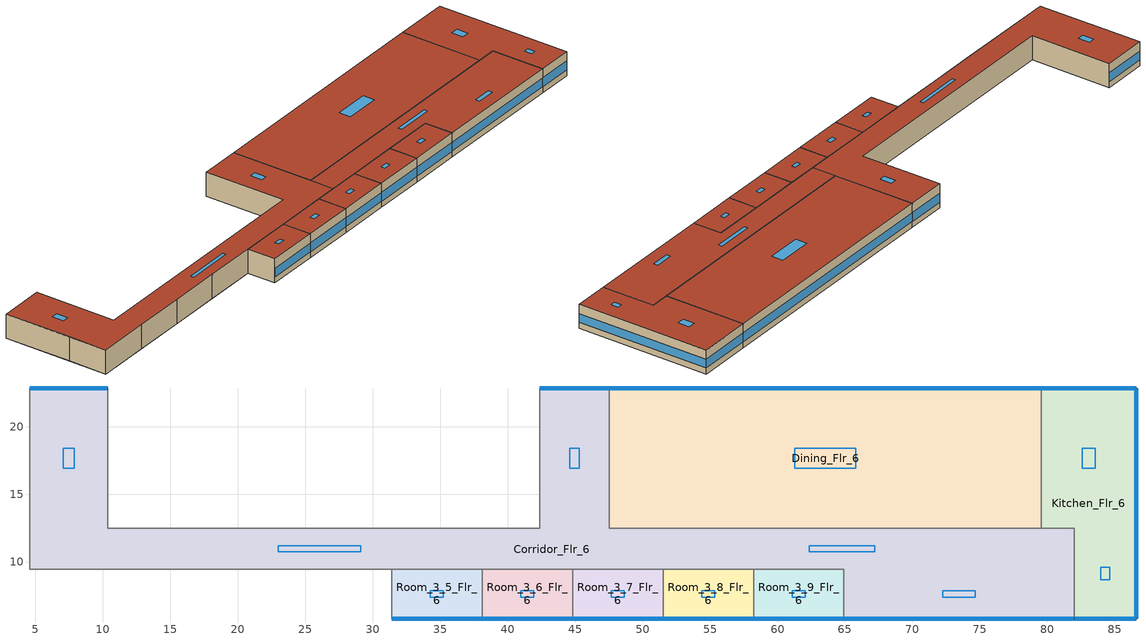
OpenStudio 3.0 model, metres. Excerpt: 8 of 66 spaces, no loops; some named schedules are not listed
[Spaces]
Corridor_Flr_6
 floor adiabatic (BTAP-Int-Wall): 47.55,22.86 47.55,12.5 81.99,12.5 81.99,5.79 64.92,5.79 64.92,9.45 4.57,9.45 4.57,22.86 10.36,22.86 10.36,12.5 42.37,12.5 42.37,22.86 z16.15
 wall outside: 64.92,5.79 81.99,5.79 / 47.55,22.86 42.37,22.86 / 10.36,22.86 4.57,22.86 z16.15:19.2
 wall to Room_1_Flr_6: 4.57,14.33 4.57,9.45 z16.15:19.2
 wall to Kitchen_Flr_6: 81.99,5.79 81.99,12.5 79.55,12.5 z16.15:19.2
 wall to Banquet_Flr_6: 42.37,22.86 42.37,12.5 10.36,12.5 10.36,22.86 z16.15:19.2
 wall to Dining_Flr_6: 79.55,12.5 47.55,12.5 47.55,22.86 z16.15:19.2
 wall to Room_3_1_Flr_6: 4.57,9.45 11.28,9.45 z16.15:19.2
 wall to Room_3_9_Flr_6: 58.22,9.45 64.92,9.45 64.92,5.79 z16.15:19.2
 wall to Room_2_Flr_6: 4.57,22.86 4.57,14.33 z16.15:19.2
 wall to Room_3_4_Flr_6: 24.69,9.45 31.4,9.45 z16.15:19.2
 wall to Room_3_2_Flr_6: 11.28,9.45 17.98,9.45 z16.15:19.2
 wall to Room_3_3_Flr_6: 17.98,9.45 24.69,9.45 z16.15:19.2
 wall to Room_3_8_Flr_6: 51.51,9.45 58.22,9.45 z16.15:19.2
 wall to Room_3_5_Flr_6: 31.4,9.45 38.1,9.45 z16.15:19.2
 wall to Room_3_6_Flr_6: 38.1,9.45 44.81,9.45 z16.15:19.2
 wall to Room_3_7_Flr_6: 44.81,9.45 51.51,9.45 z16.15:19.2
 window (BTAP-Ext-FixedWindow:U=0.190 SHGC=0.600): 64.95,5.79 81.97,5.79 / 10.34,22.86 4.6,22.86 / 47.52,22.86 42.39,22.86 z16.91:18.04
 roof outside: 81.99,5.79 81.99,12.5 47.55,12.5 47.55,9.45 64.92,9.45 64.92,5.79 z19.2; 47.55,9.45 47.55,22.86 42.37,22.86 42.37,12.5 10.36,12.5 10.36,22.86 4.57,22.86 4.57,9.45 z19.2
 skylight (BTAP-Ext-Skylights:U=0.190 SHGC=0.600): 29.1,11.19 23.02,11.19 23.02,10.76 29.1,10.76 z19.2; 45.32,18.41 44.59,18.41 44.59,16.95 45.32,16.95 z19.2; 7.88,18.41 7.06,18.41 7.06,16.95 7.88,16.95 z19.2; 74.66,7.88 72.25,7.88 72.25,7.36 74.66,7.36 z19.2; 67.21,11.19 62.33,11.19 62.33,10.76 67.21,10.76 z19.2
Dining_Flr_6
 floor adiabatic (BTAP-Int-Wall): 79.55,22.86 79.55,12.5 47.55,12.5 47.55,22.86 z16.15
 wall outside: 79.55,22.86 47.55,22.86 z16.15:19.2
 wall to Kitchen_Flr_6: 79.55,12.5 79.55,22.86 z16.15:19.2
 window (BTAP-Ext-FixedWindow:U=0.190 SHGC=0.600): 79.53,22.86 47.57,22.86 z16.91:18.03
 roof outside: 79.55,12.5 79.55,22.86 47.55,22.86 47.55,12.5 z19.2
 skylight (BTAP-Ext-Skylights:U=0.190 SHGC=0.600): 65.81,16.95 65.81,18.41 61.29,18.41 61.29,16.95 z19.2
Kitchen_Flr_6
 floor adiabatic (BTAP-Int-Wall): 86.56,22.86 86.56,5.79 81.99,5.79 81.99,12.5 79.55,12.5 79.55,22.86 z16.15
 wall outside: 81.99,5.79 86.56,5.79 86.56,22.86 79.55,22.86 z16.15:19.2
 window (BTAP-Ext-FixedWindow:U=0.190 SHGC=0.600): 82.02,5.79 86.54,5.79 z16.91:18.05; 86.56,5.82 86.56,22.83 / 86.54,22.86 79.58,22.86 z16.91:18.04
 roof outside: 86.56,5.79 86.56,22.86 79.55,22.86 79.55,12.5 81.99,12.5 81.99,5.79 z19.2
 skylight (BTAP-Ext-Skylights:U=0.190 SHGC=0.600): 84.6,9.62 83.95,9.62 83.95,8.67 84.6,8.67 z19.2; 83.55,18.41 82.56,18.41 82.56,16.95 83.55,16.95 z19.2
Room_3_5_Flr_6
 floor adiabatic (BTAP-Int-Wall): 38.1,9.45 38.1,5.79 31.4,5.79 31.4,9.45 z16.15
 wall outside: 31.4,5.79 38.1,5.79 z16.15:19.2
 wall to Room_3_4_Flr_6: 31.4,9.45 31.4,5.79 z16.15:19.2
 wall to Room_3_6_Flr_6: 38.1,5.79 38.1,9.45 z16.15:19.2
 window (BTAP-Ext-FixedWindow:U=0.190 SHGC=0.600): 31.42,5.79 38.08,5.79 z16.91:18.04
 roof outside: 38.1,5.79 38.1,9.45 31.4,9.45 31.4,5.79 z19.2
 skylight (BTAP-Ext-Skylights:U=0.190 SHGC=0.600): 35.22,7.36 35.22,7.88 34.27,7.88 34.27,7.36 z19.2
Room_3_6_Flr_6
 floor adiabatic (BTAP-Int-Wall): 44.81,9.45 44.81,5.79 38.1,5.79 38.1,9.45 z16.15
 wall outside: 38.1,5.79 44.81,5.79 z16.15:19.2
 wall to Room_3_7_Flr_6: 44.81,5.79 44.81,9.45 z16.15:19.2
 window (BTAP-Ext-FixedWindow:U=0.190 SHGC=0.600): 38.13,5.79 44.78,5.79 z16.91:18.04
 roof outside: 44.81,5.79 44.81,9.45 38.1,9.45 38.1,5.79 z19.2
 skylight (BTAP-Ext-Skylights:U=0.190 SHGC=0.600): 41.93,7.36 41.93,7.88 40.98,7.88 40.98,7.36 z19.2
Room_3_7_Flr_6
 floor adiabatic (BTAP-Int-Wall): 51.51,9.45 51.51,5.79 44.81,5.79 44.81,9.45 z16.15
 wall outside: 44.81,5.79 51.51,5.79 z16.15:19.2
 wall to Room_3_8_Flr_6: 51.51,5.79 51.51,9.45 z16.15:19.2
 window (BTAP-Ext-FixedWindow:U=0.190 SHGC=0.600): 44.83,5.79 51.49,5.79 z16.91:18.04
 roof outside: 51.51,5.79 51.51,9.45 44.81,9.45 44.81,5.79 z19.2
 skylight (BTAP-Ext-Skylights:U=0.190 SHGC=0.600): 48.64,7.36 48.64,7.88 47.69,7.88 47.69,7.36 z19.2
Room_3_8_Flr_6
 floor adiabatic (BTAP-Int-Wall): 58.22,9.45 58.22,5.79 51.51,5.79 51.51,9.45 z16.15
 wall outside: 51.51,5.79 58.22,5.79 z16.15:19.2
 wall to Room_3_9_Flr_6: 58.22,5.79 58.22,9.45 z16.15:19.2
 window (BTAP-Ext-FixedWindow:U=0.190 SHGC=0.600): 51.54,5.79 58.19,5.79 z16.91:18.04
 roof outside: 58.22,5.79 58.22,9.45 51.51,9.45 51.51,5.79 z19.2
 skylight (BTAP-Ext-Skylights:U=0.190 SHGC=0.600): 55.34,7.36 55.34,7.88 54.39,7.88 54.39,7.36 z19.2
Room_3_9_Flr_6
 floor adiabatic (BTAP-Int-Wall): 64.92,9.45 64.92,5.79 58.22,5.79 58.22,9.45 z16.15
 wall outside: 58.22,5.79 64.92,5.79 z16.15:19.2
 window (BTAP-Ext-FixedWindow:U=0.190 SHGC=0.600): 58.25,5.79 64.9,5.79 z16.91:18.04
 roof outside: 64.92,5.79 64.92,9.45 58.22,9.45 58.22,5.79 z19.2
 skylight (BTAP-Ext-Skylights:U=0.190 SHGC=0.600): 62.04,7.36 62.04,7.88 61.1,7.88 61.1,7.36 z19.2
[Site]
Ottawa=Macdonald-Cartier Intl AP_ON_CAN: Latitude {deg}=45.317; Longitude {deg}=-75.667; Time Zone {hr}=-5; Elevation {m}=114.9; Terrain=City
[Building]
LargeHotel: North Axis {deg}=0; Default Construction Set=BTAP-Mass at hdd = 4500.0; Standards Number of Stories=7; Standards Number of Above Ground Stories=6; Standards Template=NECB2017; Standards Building Type=LargeHotel
[Site:WaterMainsTemperature]
Calculation Method=Correlation; Annual Average Outdoor Air Temperature {C}=6.83333; Maximum Difference In Monthly Average Outdoor Air Temperatures {deltaC}=31.2
[Site:GroundTemperature:BuildingSurface]
19.527, 19.502, 19.536, 19.598, 20.002, 21.64, 22.225, 22.375, 21.449, 20.121, 19.802, 19.633
[SizingPeriod:DesignDay] Barometric Pressure {Pa}=99952; Sky Clearness=0; Rain Indicator=0; Snow Indicator=0; Day of Month=21; Daylight Saving Time Indicator=0; Humidity Indicating Type=Wetbulb; Dry-Bulb Temperature Range Modifier Type=DefaultMultipliers
Name | Maximum Dry-Bulb Temperature {C} | Daily Dry-Bulb Temperature Range {deltaC} | Humidity Indicating Conditions at Maximum Dry-Bulb | Wind Speed {m/s} | Wind Direction {deg} | Month | Day Type | Solar Model Indicator | ASHRAE Taub | ASHRAE Taud
Ottawa=Macdonald-Cartier Intl Ann Clg .4% Condns DB=>MWB | 30.6 | 10.1 | 21.8 | 4.6 | 220 | 7 | SummerDesignDay | ASHRAETau | 0.417 | 2.264
Ottawa=Macdonald-Cartier Intl Ann Htg 99.6% Condns DB | -24.2 | 0 | -24.2 | 3.5 | 290 | 1 | WinterDesignDay | ASHRAEClearSky
[Material:NoMass] Roughness=Smooth; Thermal Absorptance=0.9; Solar Absorptance=0.7
Name | Thermal Resistance {m2-K/W} | Visible Absorptance
Typical Carpet Pad; Typical Carpet Pad 1 | 0.21648 | 0.8
Typical Insulation 1 | 5.20402 | 0.7
Typical Insulation 2 | 3.77764 | 0.7
Typical Insulation 3 | 6.41024 | 0.7
Typical Carpet Pad 2 | 1.25503 | 0.8
Typical Carpet Pad 3; Typical Carpet Pad 4 | 3.45515 | 0.8
Typical Insulation 4 | 0.526298 | 0.7
Typical Insulation 5 | 0.526316 | 0.7
[Material]
Name | Roughness | Thickness {m} | Conductivity {W/m-K} | Density {kg/m3} | Specific Heat {J/kg-K} | Thermal Absorptance | Solar Absorptance | Visible Absorptance
G05 25mm wood | MediumSmooth | 0.0254 | 0.15 | 608 | 1630 | 0.9 | 0.5 | 0.5
100mm Normalweight concrete floor 1 | MediumSmooth | 0.1016 | 2.31 | 2322 | 832
G01 13mm gypsum board 1 | Smooth | 0.0127 | 0.16 | 800 | 1090 | 0.9 | 0.7 | 0.5
4 in. Normalweight Concrete Floor 1 | MediumRough | 0.1016 | 2.31 | 2322 | 832 | 0.9 | 0.7 | 0.7
1IN Stucco 1 | Smooth | 0.0253 | 0.6918 | 1858 | 837 | 0.9 | 0.7 | 0.92
8IN CONCRETE HW RefBldg 1 | Rough | 0.2032 | 1.311 | 2240 | 836.8 | 0.9 | 0.7 | 0.7
1/2IN Gypsum 1 | Smooth | 0.0127 | 0.16 | 784.9 | 830 | 0.9 | 0.4 | 0.4
Metal Roof Surface 1; F08 Metal surface 1 | Smooth | 0.0008 | 45.28 | 7824 | 500 | 0.9 | 0.7 | 0.7
6 in. Normalweight Concrete Floor 1; 6 in. Normalweight Concrete Floor 2; 6 in. Normalweight Concrete Floor 3 | MediumRough | 0.1524 | 2.31 | 2322 | 832 | 0.9 | 0.7 | 0.7
[Construction]
BTAP-Int-Partition; BTAP-Int-Door: G05 25mm wood
BTAP-Int-Floor: 100mm Normalweight concrete floor 1, Typical Carpet Pad
BTAP-Int-Wall: G01 13mm gypsum board 1, G01 13mm gypsum board 1
BTAP-Int-Ceiling: Typical Carpet Pad, 100mm Normalweight concrete floor 1
BTAP-Int-Window: SimpleGlazing
BTAP-Ext-Floor-Mass:U-0.183: Typical Insulation 1, 4 in. Normalweight Concrete Floor 1, Typical Carpet Pad 1
BTAP-Ext-Wall-Mass:U-0.247: 1IN Stucco 1, 8IN CONCRETE HW RefBldg 1, Typical Insulation 2, 1/2IN Gypsum 1
BTAP-Ext-Roof-Metal:U-0.156: Metal Roof Surface 1, Typical Insulation 3
BTAP-Grnd-Floor-Mass:U-0.757: 6 in. Normalweight Concrete Floor 1, Typical Carpet Pad 2
BTAP-Grnd-Wall-Mass:U-0.284: 6 in. Normalweight Concrete Floor 2, Typical Carpet Pad 3
BTAP-Grnd-Roof-Mass:U-0.284: 6 in. Normalweight Concrete Floor 3, Typical Carpet Pad 4
BTAP-Ext-FixedWindow:U=0.190 SHGC=0.600; BTAP-Ext-GlassDoors:U=0.190 SHGC=0.600; BTAP-Ext-Skylights:U=0.190 SHGC=0.600; BTAP-Ext-DaylightDomes:U=0.190 SHGC=0.600; BTAP-Ext-DaylightDiffuser:U=0.190 SHGC=0.600: SimpleGlazing:U=0.190 SHGC=0.600
BTAP-Ext-Door:U-1.9: F08 Metal surface 1, Typical Insulation 4
BTAP-Ext-OverHeadDoor:U-1.9: Typical Insulation 5
[DefaultConstructionSet]
BTAP-Mass at hdd = 4500.0: Default Exterior Surface Constructions=BTAP-Mass at hdd = 4500.0; Default Interior Surface Constructions=Default Surface Constructions 2; Default Ground Contact Surface Constructions=BTAP-Mass at hdd = 4500.0 1; Default Exterior SubSurface Constructions=BTAP-Mass at hdd = 4500.0; Default Interior SubSurface Constructions=Default Sub Surface Constructions 2; Interior Partition Construction=BTAP-Int-Partition
[DefaultSurfaceConstructions]
Name | Floor Construction | Wall Construction | Roof Ceiling Construction
Default Surface Constructions 2 | BTAP-Int-Floor | BTAP-Int-Wall | BTAP-Int-Ceiling
BTAP-Mass at hdd = 4500.0 | BTAP-Ext-Floor-Mass:U-0.183 | BTAP-Ext-Wall-Mass:U-0.247 | BTAP-Ext-Roof-Metal:U-0.156
BTAP-Mass at hdd = 4500.0 1 | BTAP-Grnd-Floor-Mass:U-0.757 | BTAP-Grnd-Wall-Mass:U-0.284 | BTAP-Grnd-Roof-Mass:U-0.284
[DefaultSubSurfaceConstructions]
Name | Fixed Window Construction | Operable Window Construction | Door Construction | Glass Door Construction | Overhead Door Construction | Skylight Construction | Tubular Daylight Dome Construction | Tubular Daylight Diffuser Construction
Default Sub Surface Constructions 2 | BTAP-Int-Window | BTAP-Int-Window | BTAP-Int-Door
BTAP-Mass at hdd = 4500.0 | BTAP-Ext-FixedWindow:U=0.190 SHGC=0.600 | BTAP-Ext-FixedWindow:U=0.190 SHGC=0.600 | BTAP-Ext-Door:U-1.9 | BTAP-Ext-GlassDoors:U=0.190 SHGC=0.600 | BTAP-Ext-OverHeadDoor:U-1.9 | BTAP-Ext-Skylights:U=0.190 SHGC=0.600 | BTAP-Ext-DaylightDomes:U=0.190 SHGC=0.600 | BTAP-Ext-DaylightDiffuser:U=0.190 SHGC=0.600
[WindowMaterial:SimpleGlazingSystem] Solar Heat Gain Coefficient=0.6; Visible Transmittance=0.21
Name | U-Factor {W/m2-K}
SimpleGlazing | 2.2
SimpleGlazing:U=0.190 SHGC=0.600 | 1.9
[Space] Building Story=Building Story 4
Name | Space Type | Thermal Zone | Part of Total Floor Area
Kitchen_Flr_6 | Space Function Food preparation area | ALL_ST=Food preparation area_FL=Building Story 4_SCH=B | Yes
Corridor_Flr_6 | Space Function Corridor/Transition area other-sch-F | WILD_ST=Corridor/Transition area other-sch-E_FL=Building Story 4_SCH=F | Yes
Dining_Flr_6 | Space Function Dining area - other | ALL_ST=Dining area - other_FL=Building Story 4_SCH=B | Yes
Room_3_5_Flr_6 | Space Function Guest room | DU_BT=Space Function_ST=Guest room_FL=Building Story 4_SCHF 2
Room_3_6_Flr_6 | Space Function Guest room | DU_BT=Space Function_ST=Guest room_FL=Building Story 4_SCHF 9
Room_3_7_Flr_6 | Space Function Guest room | DU_BT=Space Function_ST=Guest room_FL=Building Story 4_SCHF 10
Room_3_8_Flr_6 | Space Function Guest room | DU_BT=Space Function_ST=Guest room_FL=Building Story 4_SCHF 6
Room_3_9_Flr_6 | Space Function Guest room | DU_BT=Space Function_ST=Guest room_FL=Building Story 4_SCHF 4
[BuildingStory]
Building Story 4: Nominal Z Coordinate {m}=16.152
[SpaceType] Standards Building Type=Space Function
Name | Default Schedule Set | Design Specification Outdoor Air Object | Standards Space Type
Space Function Dining area - other | Space Function Dining area - other Schedule Set | Space Function Dining area - other Ventilation | Dining area - other
Space Function Food preparation area | Space Function Food preparation area Schedule Set | Space Function Food preparation area Ventilation | Food preparation area
Space Function Guest room | Space Function Guest room Schedule Set | Space Function Guest room Ventilation | Guest room
Space Function Corridor/Transition area other-sch-F | Space Function Corridor/Transition area other-sch-F Schedule Set | Space Function Corridor/Transition area other-sch-F Ventilation | Corridor/Transition area other-sch-F
[People:Definition] Number of People Calculation Method=People/Area; Fraction Radiant=0.3
Name | People per Space Floor Area {person/m2}
Space Function Dining area - other People Definition | 0.100036
Space Function Food preparation area People Definition | 0.0500182
Space Function Guest room People Definition | 0.0400145
Space Function Corridor/Transition area other-sch-F People Definition | 0.0100036
[People] Work Efficiency Schedule=Work Efficiency Schedule; Clothing Insulation Schedule=Clothing Schedule; Air Velocity Schedule=Air Velocity Schedule; Multiplier=1
Name | People Definition | Space or SpaceType
Space Function Dining area - other People | Space Function Dining area - other People Definition | Space Function Dining area - other
Space Function Food preparation area People | Space Function Food preparation area People Definition | Space Function Food preparation area
Space Function Guest room People | Space Function Guest room People Definition | Space Function Guest room
Space Function Corridor/Transition area other-sch-F People | Space Function Corridor/Transition area other-sch-F People Definition | Space Function Corridor/Transition area other-sch-F
[Lights:Definition] Design Level Calculation Method=Watts/Area; Fraction Radiant=0.5; Fraction Visible=0.2
Name | Watts per Space Floor Area {W/m2}
Space Function Dining area - other Lights Definition | 6.79994
Space Function Food preparation area Lights Definition | 11.3999
Space Function Guest room Lights Definition | 8.29993
Space Function Corridor/Transition area other-sch-F Lights Definition | 7.10258
[Lights] Fraction Replaceable=1
Name | Lights Definition | Space or SpaceType
Space Function Dining area - other Lights | Space Function Dining area - other Lights Definition | Space Function Dining area - other
Space Function Food preparation area Lights | Space Function Food preparation area Lights Definition | Space Function Food preparation area
Space Function Guest room Lights | Space Function Guest room Lights Definition | Space Function Guest room
Space Function Corridor/Transition area other-sch-F Lights | Space Function Corridor/Transition area other-sch-F Lights Definition | Space Function Corridor/Transition area other-sch-F
[DesignSpecification:OutdoorAir] Outdoor Air Method=Sum
Name | Outdoor Air Flow per Person {m3/s-person} | Outdoor Air Flow per Floor Area {m3/s-m2}
Space Function Dining area - other Ventilation | 0.0266603 | 0.0009144
Space Function Food preparation area Ventilation | 0.0152345 | 0.0006096
Space Function Guest room Ventilation | 0.00634769 | 0.0003048
Space Function Corridor/Transition area other-sch-F Ventilation |  | 0.0003048
[DefaultScheduleSet] People Activity Level Schedule=NECB-Activity; Infiltration Schedule=Always On
Name | Number of People Schedule | Lighting Schedule | Electric Equipment Schedule
Space Function Dining area - other Schedule Set | NECB-B-Occupancy | NECB-B-Lighting | NECB-B-Electric-Equipment
Space Function Food preparation area Schedule Set | NECB-B-Occupancy | NECB-B-Occupancy-NECB-B-Lighting-0.0-0.0-0.67-Light Ruleset | NECB-B-Electric-Equipment
Space Function Guest room Schedule Set; Space Function Corridor/Transition area other-sch-F Schedule Set | NECB-F-Occupancy | NECB-F-Lighting | NECB-F-Electric-Equipment
[ThermostatSetpoint:DualSetpoint]
Name | Heating Setpoint Temperature Schedule | Cooling Setpoint Temperature Schedule
Space Function Guest room Thermostat 120; Space Function Guest room Thermostat 141; Space Function Guest room Thermostat 155; Space Function Guest room Thermostat 158; Space Function Guest room Thermostat 159; Space Function Corridor/Transition area other-sch-F Thermostat 2 | NECB-F-Thermostat Setpoint-Heating | NECB-F-Thermostat Setpoint-Cooling
Space Function Dining area - other Thermostat 5; Space Function Food preparation area Thermostat 3 | NECB-B-Thermostat Setpoint-Heating | NECB-B-Thermostat Setpoint-Cooling
[ElectricEquipment:Definition] Design Level Calculation Method=Watts/Area; Fraction Radiant=0.5
Name | Watts per Space Floor Area {W/m2}
Space Function Dining area - other Elec Equip Definition | 1.00036
Space Function Food preparation area Elec Equip Definition | 10.0036
Space Function Guest room Elec Equip Definition | 2.50091
[ElectricEquipment]
Name | Electric Equipment Definition | Space or SpaceType
Space Function Dining area - other Elec Equip | Space Function Dining area - other Elec Equip Definition | Space Function Dining area - other
Space Function Food preparation area Elec Equip | Space Function Food preparation area Elec Equip Definition | Space Function Food preparation area
Space Function Guest room Elec Equip | Space Function Guest room Elec Equip Definition | Space Function Guest room
[SpaceInfiltration:DesignFlowRate] Design Flow Rate Calculation Method=Flow/ExteriorArea
Name | Space or SpaceType | Schedule | Flow per Exterior Surface Area {m3/s-m2} | Constant Term Coefficient | Temperature Term Coefficient | Velocity Term Coefficient | Velocity Squared Term Coefficient
Corridor_Flr_6 Infiltration | Corridor_Flr_6 | Always On Discrete | 0.00025 | 0 | 0 | 0.224 | 0
Dining_Flr_6 Infiltration | Dining_Flr_6 | Always On Discrete | 0.00025 | 0 | 0 | 0.224 | 0
Kitchen_Flr_6 Infiltration | Kitchen_Flr_6 | Always On Discrete | 0.00025 | 0 | 0 | 0.224 | 0
Room_3_5_Flr_6 Infiltration | Room_3_5_Flr_6 | Always On Discrete | 0.00025 | 0 | 0 | 0.224 | 0
Room_3_6_Flr_6 Infiltration | Room_3_6_Flr_6 | Always On Discrete | 0.00025 | 0 | 0 | 0.224 | 0
Room_3_7_Flr_6 Infiltration | Room_3_7_Flr_6 | Always On Discrete | 0.00025 | 0 | 0 | 0.224 | 0
Room_3_8_Flr_6 Infiltration | Room_3_8_Flr_6 | Always On Discrete | 0.00025 | 0 | 0 | 0.224 | 0
Room_3_9_Flr_6 Infiltration | Room_3_9_Flr_6 | Always On Discrete | 0.00025 | 0 | 0 | 0.224 | 0
Space Function Corridor/Transition area other-sch-F Infiltration | Space Function Corridor/Transition area other-sch-F |  | 0.000250063
[ThermalZone] Use Ideal Air Loads=No
Name | Thermostat
DU_BT=Space Function_ST=Guest room_FL=Building Story 4_SCHF 2 | Space Function Guest room Thermostat 120
DU_BT=Space Function_ST=Guest room_FL=Building Story 4_SCHF 4 | Space Function Guest room Thermostat 141
DU_BT=Space Function_ST=Guest room_FL=Building Story 4_SCHF 6 | Space Function Guest room Thermostat 155
DU_BT=Space Function_ST=Guest room_FL=Building Story 4_SCHF 9 | Space Function Guest room Thermostat 158
DU_BT=Space Function_ST=Guest room_FL=Building Story 4_SCHF 10 | Space Function Guest room Thermostat 159
ALL_ST=Dining area - other_FL=Building Story 4_SCH=B | Space Function Dining area - other Thermostat 5
ALL_ST=Food preparation area_FL=Building Story 4_SCH=B | Space Function Food preparation area Thermostat 3
WILD_ST=Corridor/Transition area other-sch-E_FL=Building Story 4_SCH=F | Space Function Corridor/Transition area other-sch-F Thermostat 2
[Schedule:Constant]
Always On Discrete: Value=1
[Schedule:Ruleset]
Clothing Schedule: Default Day Schedule=Clothing Schedule Default Winter Clothes
Air Velocity Schedule: Default Day Schedule=Air Velocity Schedule Default
Work Efficiency Schedule: Default Day Schedule=Work Efficiency Schedule Default
NECB-Activity: Default Day Schedule=NECB-Activity Default; Summer Design Day Schedule=NECB-Activity Summer Design Day; Winter Design Day Schedule=NECB-Activity Winter Design Day
Always On: Default Day Schedule=Always On Default
NECB-B-Occupancy: Default Day Schedule=NECB-B-Occupancy Default
NECB-B-Lighting: Default Day Schedule=NECB-B-Lighting Default
NECB-B-Electric-Equipment: Default Day Schedule=NECB-B-Electric-Equipment Default
NECB-B-Thermostat Setpoint-Heating: Default Day Schedule=NECB-B-Thermostat Setpoint-Heating Default
NECB-B-Thermostat Setpoint-Cooling: Default Day Schedule=NECB-B-Thermostat Setpoint-Cooling Default
NECB-B-Occupancy-NECB-B-Lighting-0.0-0.0-0.67-Light Ruleset: Default Day Schedule=NECB-B-Occupancy-NECB-B-Lighting-0.0-0.0-0.67-Light Default
NECB-F-Occupancy: Default Day Schedule=NECB-F-Occupancy Default
NECB-F-Lighting: Default Day Schedule=NECB-F-Lighting Default
NECB-F-Electric-Equipment: Default Day Schedule=NECB-F-Electric-Equipment Default
NECB-F-Thermostat Setpoint-Heating: Default Day Schedule=NECB-F-Thermostat Setpoint-Heating Default
NECB-F-Thermostat Setpoint-Cooling: Default Day Schedule=NECB-F-Thermostat Setpoint-Cooling Default
[Schedule:Day]
NECB-F-Thermostat Setpoint-Heating Default: 1, 0, 22, 7, 0, 18, 8, 0, 20, 24, 0, 22
NECB-F-Thermostat Setpoint-Cooling Default: 24, 0, 24
[Schedule:Rule] Date Specification Type=DateRange; Start Month=1; Start Day=1; End Month=12; End Day=31
Name | Schedule Ruleset | Rule Order | Day Schedule | Apply Monday | Apply Tuesday | Apply Wednesday | Apply Thursday | Apply Friday | Apply Saturday | Apply Sunday
Schedule Rule 44 | NECB-F-Thermostat Setpoint-Heating | 2 | NECB-F-Thermostat Setpoint-Heating Default|Wkdy Day | Yes | Yes | Yes | Yes | Yes
Schedule Rule 45 | NECB-F-Thermostat Setpoint-Heating | 1 | NECB-F-Thermostat Setpoint-Heating Sat Day |  |  |  |  |  | Yes
Schedule Rule 46 | NECB-F-Thermostat Setpoint-Heating | 0 | NECB-F-Thermostat Setpoint-Heating Sun|Hol Day |  |  |  |  |  |  | Yes
Schedule Rule 47 | NECB-F-Thermostat Setpoint-Cooling | 2 | NECB-F-Thermostat Setpoint-Cooling Default|Wkdy Day | Yes | Yes | Yes | Yes | Yes
Schedule Rule 48 | NECB-F-Thermostat Setpoint-Cooling | 1 | NECB-F-Thermostat Setpoint-Cooling Sat Day |  |  |  |  |  | Yes
Schedule Rule 49 | NECB-F-Thermostat Setpoint-Cooling | 0 | NECB-F-Thermostat Setpoint-Cooling Sun|Hol Day |  |  |  |  |  |  | Yes
